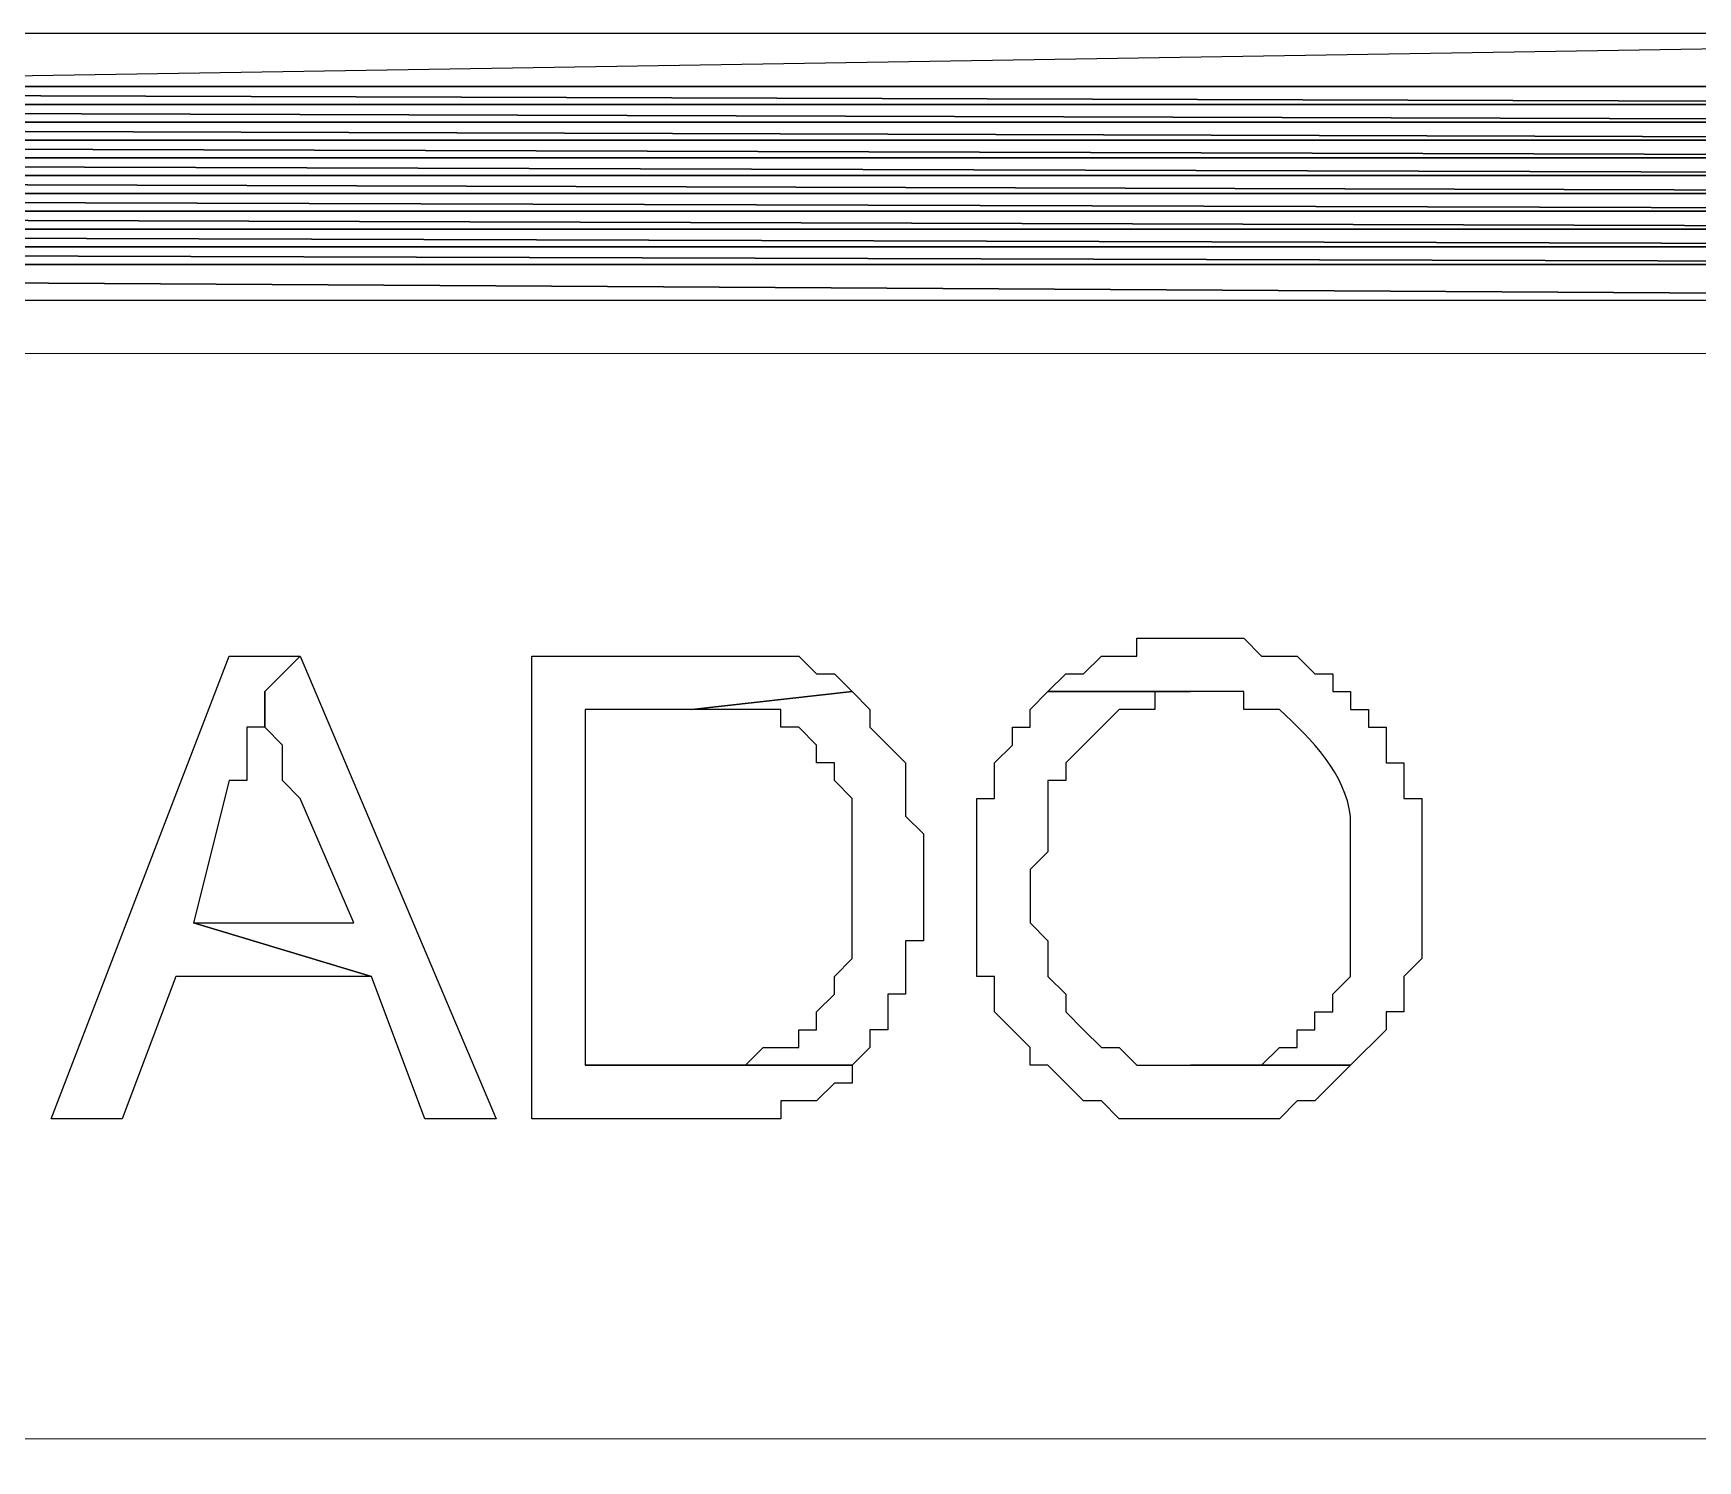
# Model space of a CAD drawing. Header units: millimetres. Extents: x 3165 to 8716, y -1118 to 2802.
# Drawn here: x 4635.37 to 4668.22, y -413.88 to -385.69 of the extents above; entities that cross this region are included whole.
import ezdxf

# ---------------------------------------------------------------- set-up
doc = ezdxf.new("R2010")
doc.units = ezdxf.units.MM
doc.layers.add('Camada 1', color=7, linetype='Continuous')

msp = doc.modelspace()

# ---------------------------------------------------------------- linework, layer by layer
at = {"layer": 'Camada 1'}
for points in [[(4578.09, -385.686), (4578.09, -385.686), (4578.09, -387.444), (4578.09, -387.444), (4578.09, -387.444), (4578.09, -387.444), (4688.077, -385.686), (4688.077, -385.686), (4688.077, -385.686), (4688.077, -385.686), (4578.09, -385.686), (4578.09, -385.686)], [(4578.09, -387.444), (4578.09, -387.444), (4688.077, -385.686), (4688.077, -385.686), (4688.077, -385.686), (4688.077, -385.686), (4688.077, -387.444), (4688.077, -387.444), (4688.077, -387.444), (4688.077, -387.444), (4578.09, -387.444), (4578.09, -387.444)]]:
    msp.add_open_spline(points, degree=3, knots=[0, 0, 0, 0, 0.25, 0.25, 0.25, 0.25, 0.5, 0.5, 0.5, 0.5, 1, 1, 1, 1], dxfattribs=at)
at = {"layer": 'Camada 1', "color": 2}
for points, knots in [([(4577.388, -386.74), (4577.388, -386.74), (4689.483, -387.092), (4689.483, -387.092), (4689.483, -387.092), (4689.483, -387.092), (4576.686, -387.092), (4576.686, -387.092), (4576.686, -387.092), (4576.686, -387.092), (4577.388, -386.74), (4577.388, -386.74)], [0, 0, 0, 0, 0.25, 0.25, 0.25, 0.25, 0.5, 0.5, 0.5, 0.5, 1, 1, 1, 1]), ([(4578.09, -386.74), (4578.09, -386.74), (4688.779, -386.74), (4688.779, -386.74), (4688.779, -386.74), (4688.779, -386.74), (4577.388, -386.74), (4577.388, -386.74), (4577.388, -386.74), (4577.388, -386.74), (4578.09, -386.74), (4578.09, -386.74)], [0, 0, 0, 0, 0.25, 0.25, 0.25, 0.25, 0.5, 0.5, 0.5, 0.5, 1, 1, 1, 1]), ([(4577.388, -386.74), (4577.388, -386.74), (4688.779, -386.74), (4688.779, -386.74), (4688.779, -386.74), (4688.779, -386.74), (4689.483, -387.092), (4689.483, -387.092), (4689.483, -387.092), (4689.483, -387.092), (4577.388, -386.74), (4577.388, -386.74)], [0, 0, 0, 0, 0.25, 0.25, 0.25, 0.25, 0.5, 0.5, 0.5, 0.5, 1, 1, 1, 1]), ([(4575.982, -387.092), (4575.982, -387.092), (4690.185, -387.444), (4690.185, -387.444), (4690.185, -387.444), (4690.185, -387.444), (4575.632, -387.444), (4575.632, -387.444), (4575.632, -387.444), (4575.632, -387.444), (4575.982, -387.092), (4575.982, -387.092)], [0, 0, 0, 0, 0.25, 0.25, 0.25, 0.25, 0.5, 0.5, 0.5, 0.5, 1, 1, 1, 1]), ([(4576.334, -387.092), (4576.334, -387.092), (4689.833, -387.092), (4689.833, -387.092), (4689.833, -387.092), (4689.833, -387.092), (4575.982, -387.092), (4575.982, -387.092), (4575.982, -387.092), (4575.982, -387.092), (4576.334, -387.092), (4576.334, -387.092)], [0, 0, 0, 0, 0.25, 0.25, 0.25, 0.25, 0.5, 0.5, 0.5, 0.5, 1, 1, 1, 1]), ([(4575.982, -387.092), (4575.982, -387.092), (4689.833, -387.092), (4689.833, -387.092), (4689.833, -387.092), (4689.833, -387.092), (4690.185, -387.444), (4690.185, -387.444), (4690.185, -387.444), (4690.185, -387.444), (4575.982, -387.092), (4575.982, -387.092)], [0, 0, 0, 0, 0.25, 0.25, 0.25, 0.25, 0.5, 0.5, 0.5, 0.5, 1, 1, 1, 1]), ([(4576.686, -387.092), (4576.686, -387.092), (4689.483, -387.092), (4689.483, -387.092), (4689.483, -387.092), (4689.483, -387.092), (4576.334, -387.092), (4576.334, -387.092), (4576.334, -387.092), (4576.334, -387.092), (4576.686, -387.092), (4576.686, -387.092)], [0, 0, 0, 0, 0.25, 0.25, 0.25, 0.25, 0.5, 0.5, 0.5, 0.5, 1, 1, 1, 1]), ([(4575.632, -387.444), (4575.632, -387.444), (4690.537, -387.794), (4690.537, -387.794), (4690.537, -387.794), (4690.537, -387.794), (4575.632, -387.794), (4575.632, -387.794), (4575.632, -387.794), (4575.632, -387.794), (4575.632, -387.444), (4575.632, -387.444)], [0, 0, 0, 0, 0.25, 0.25, 0.25, 0.25, 0.5, 0.5, 0.5, 0.5, 1, 1, 1, 1]), ([(4575.632, -387.444), (4575.632, -387.444), (4690.185, -387.444), (4690.185, -387.444), (4690.185, -387.444), (4690.185, -387.444), (4690.537, -387.794), (4690.537, -387.794), (4690.537, -387.794), (4690.537, -387.794), (4575.632, -387.444), (4575.632, -387.444)], [0, 0, 0, 0, 0.25, 0.25, 0.25, 0.25, 0.5, 0.5, 0.5, 0.5, 1, 1, 1, 1]), ([(4575.28, -387.794), (4575.28, -387.794), (4691.24, -388.146), (4691.24, -388.146), (4691.24, -388.146), (4691.24, -388.146), (4574.928, -388.146), (4574.928, -388.146), (4574.928, -388.146), (4574.928, -388.146), (4575.28, -387.794), (4575.28, -387.794)], [0, 0, 0, 0, 0.25, 0.25, 0.25, 0.25, 0.5, 0.5, 0.5, 0.5, 1, 1, 1, 1]), ([(4575.632, -387.794), (4575.632, -387.794), (4690.888, -387.794), (4690.888, -387.794), (4690.888, -387.794), (4690.888, -387.794), (4575.28, -387.794), (4575.28, -387.794), (4575.28, -387.794), (4575.28, -387.794), (4575.632, -387.794), (4575.632, -387.794)], [0, 0, 0, 0, 0.25, 0.25, 0.25, 0.25, 0.5, 0.5, 0.5, 0.5, 1, 1, 1, 1]), ([(4575.28, -387.794), (4575.28, -387.794), (4690.888, -387.794), (4690.888, -387.794), (4690.888, -387.794), (4690.888, -387.794), (4691.24, -388.146), (4691.24, -388.146), (4691.24, -388.146), (4691.24, -388.146), (4575.28, -387.794), (4575.28, -387.794)], [0, 0, 0, 0, 0.25, 0.25, 0.25, 0.25, 0.5, 0.5, 0.5, 0.5, 1, 1, 1, 1]), ([(4574.928, -388.146), (4574.928, -388.146), (4691.24, -388.498), (4691.24, -388.498), (4691.24, -388.498), (4691.24, -388.498), (4574.577, -388.498), (4574.577, -388.498), (4574.577, -388.498), (4574.577, -388.498), (4574.928, -388.146), (4574.928, -388.146)], [0, 0, 0, 0, 0.25, 0.25, 0.25, 0.25, 0.5, 0.5, 0.5, 0.5, 1, 1, 1, 1]), ([(4574.928, -388.146), (4574.928, -388.146), (4691.24, -388.146), (4691.24, -388.146), (4691.24, -388.146), (4691.24, -388.146), (4691.24, -388.498), (4691.24, -388.498), (4691.24, -388.498), (4691.24, -388.498), (4574.928, -388.146), (4574.928, -388.146)], [0, 0, 0, 0, 0.25, 0.25, 0.25, 0.25, 0.5, 0.5, 0.5, 0.5, 1, 1, 1, 1]), ([(4574.577, -388.498), (4574.577, -388.498), (4691.592, -388.849), (4691.592, -388.849), (4691.592, -388.849), (4691.592, -388.849), (4574.577, -388.849), (4574.577, -388.849), (4574.577, -388.849), (4574.577, -388.849), (4574.577, -388.498), (4574.577, -388.498)], [0, 0, 0, 0, 0.25, 0.25, 0.25, 0.25, 0.5, 0.5, 0.5, 0.5, 1, 1, 1, 1]), ([(4574.577, -388.498), (4574.577, -388.498), (4691.24, -388.498), (4691.24, -388.498), (4691.24, -388.498), (4691.24, -388.498), (4691.592, -388.849), (4691.592, -388.849), (4691.592, -388.849), (4691.592, -388.849), (4574.577, -388.498), (4574.577, -388.498)], [0, 0, 0, 0, 0.25, 0.25, 0.25, 0.25, 0.5, 0.5, 0.5, 0.5, 1, 1, 1, 1]), ([(4574.577, -388.849), (4574.577, -388.849), (4691.592, -389.201), (4691.592, -389.201), (4691.592, -389.201), (4691.592, -389.201), (4574.225, -389.201), (4574.225, -389.201), (4574.225, -389.201), (4574.225, -389.201), (4574.577, -388.849), (4574.577, -388.849)], [0, 0, 0, 0, 0.25, 0.25, 0.25, 0.25, 0.5, 0.5, 0.5, 0.5, 1, 1, 1, 1]), ([(4574.577, -388.849), (4574.577, -388.849), (4691.592, -388.849), (4691.592, -388.849), (4691.592, -388.849), (4691.592, -388.849), (4691.592, -389.201), (4691.592, -389.201), (4691.592, -389.201), (4691.592, -389.201), (4574.577, -388.849), (4574.577, -388.849)], [0, 0, 0, 0, 0.25, 0.25, 0.25, 0.25, 0.5, 0.5, 0.5, 0.5, 1, 1, 1, 1]), ([(4574.225, -389.201), (4574.225, -389.201), (4691.942, -389.553), (4691.942, -389.553), (4691.942, -389.553), (4691.942, -389.553), (4574.225, -389.553), (4574.225, -389.553), (4574.225, -389.553), (4574.225, -389.553), (4574.225, -389.201), (4574.225, -389.201)], [0, 0, 0, 0, 0.25, 0.25, 0.25, 0.25, 0.5, 0.5, 0.5, 0.5, 1, 1, 1, 1]), ([(4574.225, -389.201), (4574.225, -389.201), (4691.592, -389.201), (4691.592, -389.201), (4691.592, -389.201), (4691.592, -389.201), (4691.942, -389.553), (4691.942, -389.553), (4691.942, -389.553), (4691.942, -389.553), (4574.225, -389.201), (4574.225, -389.201)], [0, 0, 0, 0, 0.25, 0.25, 0.25, 0.25, 0.5, 0.5, 0.5, 0.5, 1, 1, 1, 1]), ([(4574.225, -389.553), (4574.225, -389.553), (4691.942, -389.903), (4691.942, -389.903), (4691.942, -389.903), (4691.942, -389.903), (4573.874, -389.903), (4573.874, -389.903), (4573.874, -389.903), (4573.874, -389.903), (4574.225, -389.553), (4574.225, -389.553)], [0, 0, 0, 0, 0.25, 0.25, 0.25, 0.25, 0.5, 0.5, 0.5, 0.5, 1, 1, 1, 1]), ([(4574.225, -389.553), (4574.225, -389.553), (4691.942, -389.553), (4691.942, -389.553), (4691.942, -389.553), (4691.942, -389.553), (4691.942, -389.903), (4691.942, -389.903), (4691.942, -389.903), (4691.942, -389.903), (4574.225, -389.553), (4574.225, -389.553)], [0, 0, 0, 0, 0.25, 0.25, 0.25, 0.25, 0.5, 0.5, 0.5, 0.5, 1, 1, 1, 1]), ([(4573.874, -389.903), (4573.874, -389.903), (4691.942, -390.255), (4691.942, -390.255), (4691.942, -390.255), (4691.942, -390.255), (4573.874, -390.255), (4573.874, -390.255), (4573.874, -390.255), (4573.874, -390.255), (4573.874, -389.903), (4573.874, -389.903)], [0, 0, 0, 0, 0.25, 0.25, 0.25, 0.25, 0.5, 0.5, 0.5, 0.5, 1, 1, 1, 1]), ([(4573.874, -389.903), (4573.874, -389.903), (4691.942, -389.903), (4691.942, -389.903), (4691.942, -389.903), (4691.942, -389.903), (4691.942, -390.255), (4691.942, -390.255), (4691.942, -390.255), (4691.942, -390.255), (4573.874, -389.903), (4573.874, -389.903)], [0, 0, 0, 0, 0.25, 0.25, 0.25, 0.25, 0.5, 0.5, 0.5, 0.5, 1, 1, 1, 1]), ([(4573.874, -390.255), (4573.874, -390.255), (4691.942, -390.957), (4691.942, -390.957), (4691.942, -390.957), (4691.942, -390.957), (4573.874, -390.957), (4573.874, -390.957), (4573.874, -390.957), (4573.874, -390.957), (4573.874, -390.255), (4573.874, -390.255)], [0, 0, 0, 0, 0.25, 0.25, 0.25, 0.25, 0.5, 0.5, 0.5, 0.5, 1, 1, 1, 1]), ([(4573.874, -390.255), (4573.874, -390.255), (4691.942, -390.255), (4691.942, -390.255), (4691.942, -390.255), (4691.942, -390.255), (4691.942, -390.957), (4691.942, -390.957), (4691.942, -390.957), (4691.942, -390.957), (4573.874, -390.255), (4573.874, -390.255)], [0, 0, 0, 0, 0.25, 0.25, 0.25, 0.25, 0.5, 0.5, 0.5, 0.5, 1, 1, 1, 1]), ([(4658.208, -397.634), (4658.208, -397.634), (4657.154, -397.634), (4657.154, -397.634), (4657.154, -397.634), (4657.154, -397.634), (4657.154, -397.986), (4657.154, -397.986), (4657.154, -397.986), (4657.154, -397.986), (4656.452, -397.986), (4656.452, -397.986), (4656.452, -397.986), (4656.452, -397.986), (4656.1, -398.336), (4656.1, -398.336), (4656.1, -398.336), (4656.1, -398.336), (4655.749, -398.336), (4655.749, -398.336), (4655.749, -398.336), (4655.749, -398.336), (4655.397, -398.688), (4655.397, -398.688), (4655.397, -398.688), (4655.397, -398.688), (4659.262, -398.688), (4659.262, -398.688), (4659.262, -398.688), (4659.262, -398.688), (4659.262, -399.04), (4659.262, -399.04), (4659.262, -399.04), (4659.262, -399.04), (4659.966, -399.04), (4659.966, -399.04), (4659.966, -399.04), (4660.622, -399.643), (4661.266, -400.317), (4661.371, -401.149), (4661.371, -401.149), (4661.371, -401.149), (4661.371, -401.851), (4661.371, -401.851), (4661.371, -401.851), (4661.371, -402.671), (4661.371, -403.491), (4661.371, -404.311), (4661.371, -404.311), (4661.371, -404.311), (4661.02, -404.661), (4661.02, -404.661), (4661.02, -404.661), (4661.02, -404.661), (4661.02, -405.013), (4661.02, -405.013), (4661.02, -405.013), (4661.02, -405.013), (4660.668, -405.013), (4660.668, -405.013), (4660.668, -405.013), (4660.668, -405.013), (4660.668, -405.365), (4660.668, -405.365), (4660.668, -405.365), (4660.668, -405.365), (4660.316, -405.365), (4660.316, -405.365), (4660.316, -405.365), (4660.316, -405.365), (4660.316, -405.716), (4660.316, -405.716), (4660.316, -405.716), (4660.316, -405.716), (4659.966, -405.716), (4659.966, -405.716), (4659.966, -405.716), (4659.966, -405.716), (4659.614, -406.068), (4659.614, -406.068), (4659.614, -406.068), (4659.614, -406.068), (4658.208, -406.068), (4658.208, -406.068), (4658.208, -406.068), (4658.208, -406.068), (4661.371, -406.068), (4661.371, -406.068), (4661.371, -406.068), (4661.371, -406.068), (4662.074, -405.365), (4662.074, -405.365), (4662.074, -405.365), (4662.074, -405.365), (4662.074, -405.013), (4662.074, -405.013), (4662.074, -405.013), (4662.074, -405.013), (4662.425, -405.013), (4662.425, -405.013), (4662.425, -405.013), (4662.425, -405.013), (4662.425, -404.311), (4662.425, -404.311), (4662.425, -404.311), (4662.425, -404.311), (4662.777, -403.959), (4662.777, -403.959), (4662.777, -403.959), (4662.777, -403.959), (4662.777, -400.797), (4662.777, -400.797), (4662.777, -400.797), (4662.777, -400.797), (4662.425, -400.797), (4662.425, -400.797), (4662.425, -400.797), (4662.425, -400.797), (4662.425, -400.094), (4662.425, -400.094), (4662.425, -400.094), (4662.425, -400.094), (4662.074, -400.094), (4662.074, -400.094), (4662.074, -400.094), (4662.074, -400.094), (4662.074, -399.39), (4662.074, -399.39), (4662.074, -399.39), (4662.074, -399.39), (4661.722, -399.39), (4661.722, -399.39), (4661.722, -399.39), (4661.722, -399.39), (4661.722, -399.04), (4661.722, -399.04), (4661.722, -399.04), (4661.722, -399.04), (4661.371, -399.04), (4661.371, -399.04), (4661.371, -399.04), (4661.371, -399.04), (4661.371, -398.688), (4661.371, -398.688), (4661.371, -398.688), (4661.371, -398.688), (4661.02, -398.688), (4661.02, -398.688), (4661.02, -398.688), (4661.02, -398.688), (4661.02, -398.336), (4661.02, -398.336), (4661.02, -398.336), (4661.02, -398.336), (4660.668, -398.336), (4660.668, -398.336), (4660.668, -398.336), (4660.668, -398.336), (4660.316, -397.986), (4660.316, -397.986), (4660.316, -397.986), (4660.316, -397.986), (4659.614, -397.986), (4659.614, -397.986), (4659.614, -397.986), (4659.614, -397.986), (4659.262, -397.634), (4659.262, -397.634), (4659.262, -397.634), (4659.262, -397.634), (4658.56, -397.634), (4658.56, -397.634), (4658.56, -397.634), (4658.56, -397.634), (4658.208, -397.634), (4658.208, -397.634)], [0, 0, 0, 0, 0.022222, 0.022222, 0.022222, 0.022222, 0.044444, 0.044444, 0.044444, 0.044444, 0.066667, 0.066667, 0.066667, 0.066667, 0.088889, 0.088889, 0.088889, 0.088889, 0.111111, 0.111111, 0.111111, 0.111111, 0.133333, 0.133333, 0.133333, 0.133333, 0.155556, 0.155556, 0.155556, 0.155556, 0.177778, 0.177778, 0.177778, 0.177778, 0.2, 0.2, 0.2, 0.2, 0.222222, 0.222222, 0.222222, 0.222222, 0.244444, 0.244444, 0.244444, 0.244444, 0.266667, 0.266667, 0.266667, 0.266667, 0.288889, 0.288889, 0.288889, 0.288889, 0.311111, 0.311111, 0.311111, 0.311111, 0.333333, 0.333333, 0.333333, 0.333333, 0.355556, 0.355556, 0.355556, 0.355556, 0.377778, 0.377778, 0.377778, 0.377778, 0.4, 0.4, 0.4, 0.4, 0.422222, 0.422222, 0.422222, 0.422222, 0.444444, 0.444444, 0.444444, 0.444444, 0.466667, 0.466667, 0.466667, 0.466667, 0.488889, 0.488889, 0.488889, 0.488889, 0.511111, 0.511111, 0.511111, 0.511111, 0.533333, 0.533333, 0.533333, 0.533333, 0.555556, 0.555556, 0.555556, 0.555556, 0.577778, 0.577778, 0.577778, 0.577778, 0.6, 0.6, 0.6, 0.6, 0.622222, 0.622222, 0.622222, 0.622222, 0.644444, 0.644444, 0.644444, 0.644444, 0.666667, 0.666667, 0.666667, 0.666667, 0.688889, 0.688889, 0.688889, 0.688889, 0.711111, 0.711111, 0.711111, 0.711111, 0.733333, 0.733333, 0.733333, 0.733333, 0.755556, 0.755556, 0.755556, 0.755556, 0.777778, 0.777778, 0.777778, 0.777778, 0.8, 0.8, 0.8, 0.8, 0.822222, 0.822222, 0.822222, 0.822222, 0.844444, 0.844444, 0.844444, 0.844444, 0.866667, 0.866667, 0.866667, 0.866667, 0.888889, 0.888889, 0.888889, 0.888889, 0.911111, 0.911111, 0.911111, 0.911111, 0.933333, 0.933333, 0.933333, 0.933333, 0.955556, 0.955556, 0.955556, 0.955556, 1, 1, 1, 1]), ([(4640.639, -397.986), (4640.639, -397.986), (4639.233, -397.986), (4639.233, -397.986), (4639.233, -397.986), (4639.233, -397.986), (4635.72, -407.122), (4635.72, -407.122), (4635.72, -407.122), (4635.72, -407.122), (4637.124, -407.122), (4637.124, -407.122), (4637.124, -407.122), (4637.124, -407.122), (4638.179, -404.311), (4638.179, -404.311), (4638.179, -404.311), (4638.179, -404.311), (4642.045, -404.311), (4642.045, -404.311), (4642.045, -404.311), (4642.045, -404.311), (4638.531, -403.257), (4638.531, -403.257), (4638.531, -403.257), (4638.531, -403.257), (4639.233, -400.445), (4639.233, -400.445), (4639.233, -400.445), (4639.233, -400.445), (4639.585, -400.445), (4639.585, -400.445), (4639.585, -400.445), (4639.585, -400.445), (4639.585, -399.39), (4639.585, -399.39), (4639.585, -399.39), (4639.585, -399.39), (4639.937, -399.39), (4639.937, -399.39), (4639.937, -399.39), (4639.937, -399.39), (4639.937, -398.688), (4639.937, -398.688), (4639.937, -398.688), (4639.937, -398.688), (4640.639, -397.986), (4640.639, -397.986)], [0, 0, 0, 0, 0.076923, 0.076923, 0.076923, 0.076923, 0.153846, 0.153846, 0.153846, 0.153846, 0.230769, 0.230769, 0.230769, 0.230769, 0.307692, 0.307692, 0.307692, 0.307692, 0.384615, 0.384615, 0.384615, 0.384615, 0.461538, 0.461538, 0.461538, 0.461538, 0.538462, 0.538462, 0.538462, 0.538462, 0.615385, 0.615385, 0.615385, 0.615385, 0.692308, 0.692308, 0.692308, 0.692308, 0.769231, 0.769231, 0.769231, 0.769231, 0.846154, 0.846154, 0.846154, 0.846154, 1, 1, 1, 1]), ([(4640.639, -397.986), (4640.639, -397.986), (4639.937, -398.688), (4639.937, -398.688), (4639.937, -398.688), (4639.937, -398.688), (4639.937, -399.39), (4639.937, -399.39), (4639.937, -399.39), (4639.937, -399.39), (4640.287, -399.742), (4640.287, -399.742), (4640.287, -399.742), (4640.287, -399.742), (4640.287, -400.445), (4640.287, -400.445), (4640.287, -400.445), (4640.287, -400.445), (4640.639, -400.797), (4640.639, -400.797), (4640.639, -400.797), (4640.639, -400.797), (4641.693, -403.257), (4641.693, -403.257), (4641.693, -403.257), (4641.693, -403.257), (4638.531, -403.257), (4638.531, -403.257), (4638.531, -403.257), (4638.531, -403.257), (4642.045, -404.311), (4642.045, -404.311), (4642.045, -404.311), (4642.045, -404.311), (4643.099, -407.122), (4643.099, -407.122), (4643.099, -407.122), (4643.099, -407.122), (4644.504, -407.122), (4644.504, -407.122), (4644.504, -407.122), (4644.504, -407.122), (4640.639, -397.986), (4640.639, -397.986)], [0, 0, 0, 0, 0.083333, 0.083333, 0.083333, 0.083333, 0.166667, 0.166667, 0.166667, 0.166667, 0.25, 0.25, 0.25, 0.25, 0.333333, 0.333333, 0.333333, 0.333333, 0.416667, 0.416667, 0.416667, 0.416667, 0.5, 0.5, 0.5, 0.5, 0.583333, 0.583333, 0.583333, 0.583333, 0.666667, 0.666667, 0.666667, 0.666667, 0.75, 0.75, 0.75, 0.75, 0.833333, 0.833333, 0.833333, 0.833333, 1, 1, 1, 1]), ([(4648.37, -397.986), (4648.37, -397.986), (4645.208, -397.986), (4645.208, -397.986), (4645.208, -397.986), (4645.208, -397.986), (4645.208, -407.122), (4645.208, -407.122), (4645.208, -407.122), (4645.208, -407.122), (4650.126, -407.122), (4650.126, -407.122), (4650.126, -407.122), (4650.126, -407.122), (4650.126, -406.77), (4650.126, -406.77), (4650.126, -406.77), (4650.126, -406.77), (4650.829, -406.77), (4650.829, -406.77), (4650.829, -406.77), (4650.829, -406.77), (4651.181, -406.419), (4651.181, -406.419), (4651.181, -406.419), (4651.181, -406.419), (4651.533, -406.419), (4651.533, -406.419), (4651.533, -406.419), (4651.533, -406.419), (4651.533, -406.068), (4651.533, -406.068), (4651.533, -406.068), (4651.533, -406.068), (4646.262, -406.068), (4646.262, -406.068), (4646.262, -406.068), (4646.262, -406.068), (4646.262, -399.04), (4646.262, -399.04), (4646.262, -399.04), (4646.262, -399.04), (4648.37, -399.04), (4648.37, -399.04), (4648.37, -399.04), (4648.37, -399.04), (4651.533, -398.688), (4651.533, -398.688), (4651.533, -398.688), (4651.533, -398.688), (4651.181, -398.336), (4651.181, -398.336), (4651.181, -398.336), (4651.181, -398.336), (4650.829, -398.336), (4650.829, -398.336), (4650.829, -398.336), (4650.829, -398.336), (4650.478, -397.986), (4650.478, -397.986), (4650.478, -397.986), (4650.478, -397.986), (4648.72, -397.986), (4648.72, -397.986), (4648.72, -397.986), (4648.72, -397.986), (4648.37, -397.986), (4648.37, -397.986)], [0, 0, 0, 0, 0.055556, 0.055556, 0.055556, 0.055556, 0.111111, 0.111111, 0.111111, 0.111111, 0.166667, 0.166667, 0.166667, 0.166667, 0.222222, 0.222222, 0.222222, 0.222222, 0.277778, 0.277778, 0.277778, 0.277778, 0.333333, 0.333333, 0.333333, 0.333333, 0.388889, 0.388889, 0.388889, 0.388889, 0.444444, 0.444444, 0.444444, 0.444444, 0.5, 0.5, 0.5, 0.5, 0.555556, 0.555556, 0.555556, 0.555556, 0.611111, 0.611111, 0.611111, 0.611111, 0.666667, 0.666667, 0.666667, 0.666667, 0.722222, 0.722222, 0.722222, 0.722222, 0.777778, 0.777778, 0.777778, 0.777778, 0.833333, 0.833333, 0.833333, 0.833333, 0.888889, 0.888889, 0.888889, 0.888889, 1, 1, 1, 1]), ([(4651.533, -398.688), (4651.533, -398.688), (4648.37, -399.04), (4648.37, -399.04), (4648.37, -399.04), (4648.37, -399.04), (4650.126, -399.04), (4650.126, -399.04), (4650.126, -399.04), (4650.126, -399.04), (4650.126, -399.39), (4650.126, -399.39), (4650.126, -399.39), (4650.126, -399.39), (4650.478, -399.39), (4650.478, -399.39), (4650.478, -399.39), (4650.478, -399.39), (4650.829, -399.742), (4650.829, -399.742), (4650.829, -399.742), (4650.829, -399.742), (4650.829, -400.094), (4650.829, -400.094), (4650.829, -400.094), (4650.829, -400.094), (4651.181, -400.094), (4651.181, -400.094), (4651.181, -400.094), (4651.181, -400.094), (4651.181, -400.445), (4651.181, -400.445), (4651.181, -400.445), (4651.181, -400.445), (4651.533, -400.797), (4651.533, -400.797), (4651.533, -400.797), (4651.533, -400.797), (4651.533, -403.959), (4651.533, -403.959), (4651.533, -403.959), (4651.533, -403.959), (4651.181, -404.311), (4651.181, -404.311), (4651.181, -404.311), (4651.181, -404.311), (4651.181, -404.661), (4651.181, -404.661), (4651.181, -404.661), (4651.181, -404.661), (4650.829, -405.013), (4650.829, -405.013), (4650.829, -405.013), (4650.829, -405.013), (4650.829, -405.365), (4650.829, -405.365), (4650.829, -405.365), (4650.829, -405.365), (4650.478, -405.365), (4650.478, -405.365), (4650.478, -405.365), (4650.478, -405.365), (4650.478, -405.716), (4650.478, -405.716), (4650.478, -405.716), (4650.478, -405.716), (4649.775, -405.716), (4649.775, -405.716), (4649.775, -405.716), (4649.775, -405.716), (4649.424, -406.068), (4649.424, -406.068), (4649.424, -406.068), (4649.424, -406.068), (4646.262, -406.068), (4646.262, -406.068), (4646.262, -406.068), (4646.262, -406.068), (4651.533, -406.068), (4651.533, -406.068), (4651.533, -406.068), (4651.533, -406.068), (4651.883, -405.716), (4651.883, -405.716), (4651.883, -405.716), (4651.883, -405.716), (4651.883, -405.365), (4651.883, -405.365), (4651.883, -405.365), (4651.883, -405.365), (4652.235, -405.365), (4652.235, -405.365), (4652.235, -405.365), (4652.235, -405.365), (4652.235, -404.661), (4652.235, -404.661), (4652.235, -404.661), (4652.235, -404.661), (4652.587, -404.661), (4652.587, -404.661), (4652.587, -404.661), (4652.587, -404.661), (4652.587, -403.607), (4652.587, -403.607), (4652.587, -403.607), (4652.587, -403.607), (4652.937, -403.607), (4652.937, -403.607), (4652.937, -403.607), (4652.937, -403.607), (4652.937, -401.499), (4652.937, -401.499), (4652.937, -401.499), (4652.937, -401.499), (4652.587, -401.149), (4652.587, -401.149), (4652.587, -401.149), (4652.587, -401.149), (4652.587, -400.094), (4652.587, -400.094), (4652.587, -400.094), (4652.587, -400.094), (4651.883, -399.39), (4651.883, -399.39), (4651.883, -399.39), (4651.883, -399.39), (4651.883, -399.04), (4651.883, -399.04), (4651.883, -399.04), (4651.883, -399.04), (4651.533, -398.688), (4651.533, -398.688)], [0, 0, 0, 0, 0.029412, 0.029412, 0.029412, 0.029412, 0.058824, 0.058824, 0.058824, 0.058824, 0.088235, 0.088235, 0.088235, 0.088235, 0.117647, 0.117647, 0.117647, 0.117647, 0.147059, 0.147059, 0.147059, 0.147059, 0.176471, 0.176471, 0.176471, 0.176471, 0.205882, 0.205882, 0.205882, 0.205882, 0.235294, 0.235294, 0.235294, 0.235294, 0.264706, 0.264706, 0.264706, 0.264706, 0.294118, 0.294118, 0.294118, 0.294118, 0.323529, 0.323529, 0.323529, 0.323529, 0.352941, 0.352941, 0.352941, 0.352941, 0.382353, 0.382353, 0.382353, 0.382353, 0.411765, 0.411765, 0.411765, 0.411765, 0.441176, 0.441176, 0.441176, 0.441176, 0.470588, 0.470588, 0.470588, 0.470588, 0.5, 0.5, 0.5, 0.5, 0.529412, 0.529412, 0.529412, 0.529412, 0.558824, 0.558824, 0.558824, 0.558824, 0.588235, 0.588235, 0.588235, 0.588235, 0.617647, 0.617647, 0.617647, 0.617647, 0.647059, 0.647059, 0.647059, 0.647059, 0.676471, 0.676471, 0.676471, 0.676471, 0.705882, 0.705882, 0.705882, 0.705882, 0.735294, 0.735294, 0.735294, 0.735294, 0.764706, 0.764706, 0.764706, 0.764706, 0.794118, 0.794118, 0.794118, 0.794118, 0.823529, 0.823529, 0.823529, 0.823529, 0.852941, 0.852941, 0.852941, 0.852941, 0.882353, 0.882353, 0.882353, 0.882353, 0.911765, 0.911765, 0.911765, 0.911765, 0.941176, 0.941176, 0.941176, 0.941176, 1, 1, 1, 1]), ([(4655.397, -398.688), (4655.397, -398.688), (4655.045, -399.04), (4655.045, -399.04), (4655.045, -399.04), (4655.045, -399.04), (4655.045, -399.39), (4655.045, -399.39), (4655.045, -399.39), (4655.045, -399.39), (4654.695, -399.39), (4654.695, -399.39), (4654.695, -399.39), (4654.695, -399.39), (4654.695, -399.742), (4654.695, -399.742), (4654.695, -399.742), (4654.695, -399.742), (4654.343, -400.094), (4654.343, -400.094), (4654.343, -400.094), (4654.343, -400.094), (4654.343, -400.797), (4654.343, -400.797), (4654.343, -400.797), (4654.343, -400.797), (4653.991, -400.797), (4653.991, -400.797), (4653.991, -400.797), (4653.991, -400.797), (4653.991, -401.149), (4653.991, -401.149), (4653.991, -401.149), (4653.991, -402.085), (4653.991, -403.023), (4653.991, -403.959), (4653.991, -403.959), (4653.991, -403.959), (4653.991, -404.311), (4653.991, -404.311), (4653.991, -404.311), (4653.991, -404.311), (4654.343, -404.311), (4654.343, -404.311), (4654.343, -404.311), (4654.343, -404.311), (4654.343, -405.013), (4654.343, -405.013), (4654.343, -405.013), (4654.343, -405.013), (4654.695, -405.365), (4654.695, -405.365), (4654.695, -405.365), (4654.695, -405.365), (4655.045, -405.716), (4655.045, -405.716), (4655.045, -405.716), (4655.045, -405.716), (4655.045, -406.068), (4655.045, -406.068), (4655.045, -406.068), (4655.045, -406.068), (4655.397, -406.068), (4655.397, -406.068), (4655.397, -406.068), (4655.397, -406.068), (4655.749, -406.419), (4655.749, -406.419), (4655.749, -406.419), (4655.749, -406.419), (4656.1, -406.77), (4656.1, -406.77), (4656.1, -406.77), (4656.1, -406.77), (4656.452, -406.77), (4656.452, -406.77), (4656.452, -406.77), (4656.452, -406.77), (4656.804, -407.122), (4656.804, -407.122), (4656.804, -407.122), (4656.804, -407.122), (4659.966, -407.122), (4659.966, -407.122), (4659.966, -407.122), (4659.966, -407.122), (4660.316, -406.77), (4660.316, -406.77), (4660.316, -406.77), (4660.316, -406.77), (4660.668, -406.77), (4660.668, -406.77), (4660.668, -406.77), (4660.668, -406.77), (4661.371, -406.068), (4661.371, -406.068), (4661.371, -406.068), (4661.371, -406.068), (4657.154, -406.068), (4657.154, -406.068), (4657.154, -406.068), (4657.154, -406.068), (4656.804, -405.716), (4656.804, -405.716), (4656.804, -405.716), (4656.804, -405.716), (4656.452, -405.716), (4656.452, -405.716), (4656.452, -405.716), (4656.452, -405.716), (4656.1, -405.365), (4656.1, -405.365), (4656.1, -405.365), (4656.1, -405.365), (4655.749, -405.013), (4655.749, -405.013), (4655.749, -405.013), (4655.749, -405.013), (4655.749, -404.661), (4655.749, -404.661), (4655.749, -404.661), (4655.749, -404.661), (4655.397, -404.311), (4655.397, -404.311), (4655.397, -404.311), (4655.397, -404.311), (4655.397, -403.607), (4655.397, -403.607), (4655.397, -403.607), (4655.397, -403.607), (4655.045, -403.257), (4655.045, -403.257), (4655.045, -403.257), (4655.045, -403.257), (4655.045, -402.203), (4655.045, -402.203), (4655.045, -402.203), (4655.045, -402.203), (4655.397, -401.851), (4655.397, -401.851), (4655.397, -401.851), (4655.397, -401.851), (4655.397, -400.445), (4655.397, -400.445), (4655.397, -400.445), (4655.397, -400.445), (4655.749, -400.445), (4655.749, -400.445), (4655.749, -400.445), (4655.749, -400.445), (4655.749, -400.094), (4655.749, -400.094), (4655.749, -400.094), (4655.749, -400.094), (4656.1, -399.742), (4656.1, -399.742), (4656.1, -399.742), (4656.1, -399.742), (4656.452, -399.39), (4656.452, -399.39), (4656.452, -399.39), (4656.452, -399.39), (4656.804, -399.04), (4656.804, -399.04), (4656.804, -399.04), (4656.804, -399.04), (4657.506, -399.04), (4657.506, -399.04), (4657.506, -399.04), (4657.506, -399.04), (4657.506, -398.688), (4657.506, -398.688), (4657.506, -398.688), (4657.506, -398.688), (4658.208, -398.688), (4658.208, -398.688), (4658.208, -398.688), (4658.208, -398.688), (4655.397, -398.688), (4655.397, -398.688)], [0, 0, 0, 0, 0.021739, 0.021739, 0.021739, 0.021739, 0.043478, 0.043478, 0.043478, 0.043478, 0.065217, 0.065217, 0.065217, 0.065217, 0.086957, 0.086957, 0.086957, 0.086957, 0.108696, 0.108696, 0.108696, 0.108696, 0.130435, 0.130435, 0.130435, 0.130435, 0.152174, 0.152174, 0.152174, 0.152174, 0.173913, 0.173913, 0.173913, 0.173913, 0.195652, 0.195652, 0.195652, 0.195652, 0.217391, 0.217391, 0.217391, 0.217391, 0.23913, 0.23913, 0.23913, 0.23913, 0.26087, 0.26087, 0.26087, 0.26087, 0.282609, 0.282609, 0.282609, 0.282609, 0.304348, 0.304348, 0.304348, 0.304348, 0.326087, 0.326087, 0.326087, 0.326087, 0.347826, 0.347826, 0.347826, 0.347826, 0.369565, 0.369565, 0.369565, 0.369565, 0.391304, 0.391304, 0.391304, 0.391304, 0.413043, 0.413043, 0.413043, 0.413043, 0.434783, 0.434783, 0.434783, 0.434783, 0.456522, 0.456522, 0.456522, 0.456522, 0.478261, 0.478261, 0.478261, 0.478261, 0.5, 0.5, 0.5, 0.5, 0.521739, 0.521739, 0.521739, 0.521739, 0.543478, 0.543478, 0.543478, 0.543478, 0.565217, 0.565217, 0.565217, 0.565217, 0.586957, 0.586957, 0.586957, 0.586957, 0.608696, 0.608696, 0.608696, 0.608696, 0.630435, 0.630435, 0.630435, 0.630435, 0.652174, 0.652174, 0.652174, 0.652174, 0.673913, 0.673913, 0.673913, 0.673913, 0.695652, 0.695652, 0.695652, 0.695652, 0.717391, 0.717391, 0.717391, 0.717391, 0.73913, 0.73913, 0.73913, 0.73913, 0.76087, 0.76087, 0.76087, 0.76087, 0.782609, 0.782609, 0.782609, 0.782609, 0.804348, 0.804348, 0.804348, 0.804348, 0.826087, 0.826087, 0.826087, 0.826087, 0.847826, 0.847826, 0.847826, 0.847826, 0.869565, 0.869565, 0.869565, 0.869565, 0.891304, 0.891304, 0.891304, 0.891304, 0.913043, 0.913043, 0.913043, 0.913043, 0.934783, 0.934783, 0.934783, 0.934783, 0.956522, 0.956522, 0.956522, 0.956522, 1, 1, 1, 1])]:
    msp.add_open_spline(points, degree=3, knots=knots, dxfattribs=at)
at = {"layer": 'Camada 1', "lineweight": 9}
for points in [[(4575.28, -465.804), (4575.28, -465.804), (4575.28, -387.794), (4575.28, -387.794), (4575.28, -387.794), (4575.28, -387.794), (4690.888, -387.794), (4690.888, -387.794), (4690.888, -387.794), (4690.888, -387.794), (4690.888, -465.804), (4690.888, -465.804), (4690.888, -465.804), (4690.888, -465.804), (4575.28, -465.804), (4575.28, -465.804)], [(4588.632, -413.447), (4588.632, -413.447), (4588.632, -392.011), (4588.632, -392.011), (4588.632, -392.011), (4588.632, -392.011), (4677.535, -392.011), (4677.535, -392.011), (4677.535, -392.011), (4677.535, -392.011), (4677.535, -413.447), (4677.535, -413.447), (4677.535, -413.447), (4677.535, -413.447), (4588.632, -413.447), (4588.632, -413.447)]]:
    msp.add_open_spline(points, degree=3, knots=[0, 0, 0, 0, 0.2, 0.2, 0.2, 0.2, 0.4, 0.4, 0.4, 0.4, 0.6, 0.6, 0.6, 0.6, 1, 1, 1, 1], dxfattribs=at)

doc.saveas('drawing.dxf')
